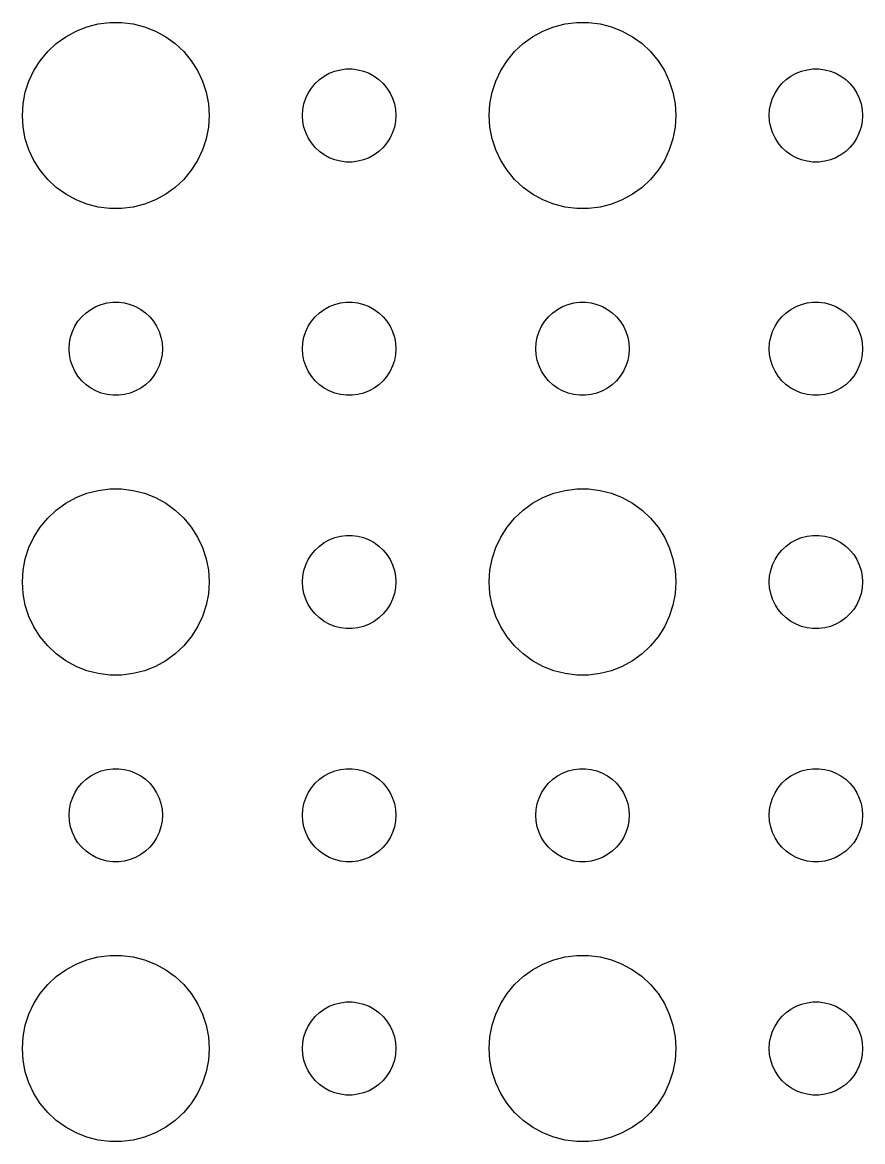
# Model space of a CAD drawing. Header units: metres. Extents: x -142 to 142, y -142 to 142.
# Drawn here: x -63 to -36, y 72.01 to 107.99 of the extents above; entities that cross this region are included whole.
import ezdxf

# ---------------------------------------------------------------- set-up
doc = ezdxf.new("R2010")
doc.units = ezdxf.units.M

msp = doc.modelspace()

# ---------------------------------------------------------------- linework, layer by layer
for p, q in [((-60.5621, 107.947), (-60.1884, 107.994)), ((-60.1884, 107.994), (-59.8116, 107.994)), ((-59.8116, 107.994), (-59.4379, 107.947)), ((-45.5621, 107.947), (-45.1884, 107.994)), ((-45.1884, 107.994), (-44.8116, 107.994)), ((-44.8116, 107.994), (-44.4379, 107.947)), ((-61.6075, 107.533), (-61.2773, 107.714)), ((-61.2773, 107.714), (-60.927, 107.853)), ((-60.927, 107.853), (-60.5621, 107.947)), ((-59.4379, 107.947), (-59.0729, 107.853)), ((-59.0729, 107.853), (-58.7227, 107.714)), ((-58.7227, 107.714), (-58.3925, 107.533)), ((-46.6075, 107.533), (-46.2773, 107.714)), ((-46.2773, 107.714), (-45.927, 107.853)), ((-45.927, 107.853), (-45.5621, 107.947)), ((-44.4379, 107.947), (-44.0729, 107.853)), ((-44.0729, 107.853), (-43.7227, 107.714)), ((-43.7227, 107.714), (-43.3925, 107.533)), ((-62.1869, 107.054), (-61.9123, 107.312)), ((-61.9123, 107.312), (-61.6075, 107.533)), ((-58.3925, 107.533), (-58.0877, 107.312)), ((-58.0877, 107.312), (-57.8131, 107.054)), ((-47.1869, 107.054), (-46.9123, 107.312)), ((-46.9123, 107.312), (-46.6075, 107.533)), ((-43.3925, 107.533), (-43.0877, 107.312)), ((-43.0877, 107.312), (-42.8131, 107.054)), ((-62.427, 106.763), (-62.1869, 107.054)), ((-57.8131, 107.054), (-57.5729, 106.763)), ((-47.427, 106.763), (-47.1869, 107.054)), ((-42.8131, 107.054), (-42.5729, 106.763)), ((-62.6289, 106.445), (-62.427, 106.763)), ((-57.5729, 106.763), (-57.3711, 106.445)), ((-47.6289, 106.445), (-47.427, 106.763)), ((-42.5729, 106.763), (-42.3711, 106.445)), ((-62.7893, 106.104), (-62.6289, 106.445)), ((-57.3711, 106.445), (-57.2107, 106.104)), ((-53.4561, 106.156), (-53.3037, 106.266)), ((-53.3037, 106.266), (-53.1387, 106.357)), ((-53.1387, 106.357), (-52.9635, 106.427)), ((-52.9635, 106.427), (-52.7811, 106.473)), ((-52.7811, 106.473), (-52.5942, 106.497)), ((-52.5942, 106.497), (-52.4058, 106.497)), ((-52.4058, 106.497), (-52.2189, 106.473)), ((-52.2189, 106.473), (-52.0365, 106.427)), ((-52.0365, 106.427), (-51.8613, 106.357)), ((-51.8613, 106.357), (-51.6963, 106.266)), ((-51.6963, 106.266), (-51.5439, 106.156)), ((-47.7893, 106.104), (-47.6289, 106.445)), ((-42.3711, 106.445), (-42.2107, 106.104)), ((-38.4561, 106.156), (-38.3037, 106.266)), ((-38.3037, 106.266), (-38.1387, 106.357)), ((-38.1387, 106.357), (-37.9635, 106.427)), ((-37.9635, 106.427), (-37.7811, 106.473)), ((-37.7811, 106.473), (-37.5942, 106.497)), ((-37.5942, 106.497), (-37.4058, 106.497)), ((-37.4058, 106.497), (-37.2189, 106.473)), ((-37.2189, 106.473), (-37.0365, 106.427)), ((-37.0365, 106.427), (-36.8613, 106.357)), ((-36.8613, 106.357), (-36.6963, 106.266)), ((-36.6963, 106.266), (-36.5439, 106.156)), ((-62.9057, 105.746), (-62.7893, 106.104)), ((-57.2107, 106.104), (-57.0942, 105.746)), ((-53.8145, 105.723), (-53.7135, 105.882)), ((-53.7135, 105.882), (-53.5934, 106.027)), ((-53.5934, 106.027), (-53.4561, 106.156)), ((-51.5439, 106.156), (-51.4065, 106.027)), ((-51.4065, 106.027), (-51.2865, 105.882)), ((-51.2865, 105.882), (-51.1855, 105.723)), ((-47.9057, 105.746), (-47.7893, 106.104)), ((-42.2107, 106.104), (-42.0942, 105.746)), ((-38.8145, 105.723), (-38.7135, 105.882)), ((-38.7135, 105.882), (-38.5934, 106.027)), ((-38.5934, 106.027), (-38.4561, 106.156)), ((-36.5439, 106.156), (-36.4065, 106.027)), ((-36.4065, 106.027), (-36.2865, 105.882)), ((-36.2865, 105.882), (-36.1855, 105.723)), ((-62.9763, 105.376), (-62.9057, 105.746)), ((-57.0942, 105.746), (-57.0237, 105.376)), ((-53.9529, 105.373), (-53.8947, 105.552)), ((-53.8947, 105.552), (-53.8145, 105.723)), ((-51.1855, 105.723), (-51.1053, 105.552)), ((-51.1053, 105.552), (-51.0471, 105.373)), ((-47.9763, 105.376), (-47.9057, 105.746)), ((-42.0942, 105.746), (-42.0237, 105.376)), ((-38.9529, 105.373), (-38.8947, 105.552)), ((-38.8947, 105.552), (-38.8145, 105.723)), ((-36.1855, 105.723), (-36.1053, 105.552)), ((-36.1053, 105.552), (-36.0471, 105.373)), ((-63, 105), (-62.9763, 105.376)), ((-57.0237, 105.376), (-57, 105)), ((-54, 105), (-53.9882, 105.188)), ((-53.9882, 105.188), (-53.9529, 105.373)), ((-51.0471, 105.373), (-51.0118, 105.188)), ((-51.0118, 105.188), (-51, 105)), ((-48, 105), (-47.9763, 105.376)), ((-42.0237, 105.376), (-42, 105)), ((-39, 105), (-38.9882, 105.188)), ((-38.9882, 105.188), (-38.9529, 105.373)), ((-36.0471, 105.373), (-36.0118, 105.188)), ((-36.0118, 105.188), (-36, 105)), ((-62.9763, 104.624), (-63, 105)), ((-57, 105), (-57.0237, 104.624)), ((-53.9882, 104.812), (-54, 105)), ((-53.9529, 104.627), (-53.9882, 104.812)), ((-51.0118, 104.812), (-51.0471, 104.627)), ((-51, 105), (-51.0118, 104.812)), ((-47.9763, 104.624), (-48, 105)), ((-42, 105), (-42.0237, 104.624)), ((-38.9882, 104.812), (-39, 105)), ((-38.9529, 104.627), (-38.9882, 104.812)), ((-36.0118, 104.812), (-36.0471, 104.627)), ((-36, 105), (-36.0118, 104.812)), ((-62.9057, 104.254), (-62.9763, 104.624)), ((-57.0237, 104.624), (-57.0942, 104.254)), ((-53.8947, 104.448), (-53.9529, 104.627)), ((-53.8145, 104.277), (-53.8947, 104.448)), ((-51.1053, 104.448), (-51.1855, 104.277)), ((-51.0471, 104.627), (-51.1053, 104.448)), ((-47.9057, 104.254), (-47.9763, 104.624)), ((-42.0237, 104.624), (-42.0942, 104.254)), ((-38.8947, 104.448), (-38.9529, 104.627)), ((-38.8145, 104.277), (-38.8947, 104.448)), ((-36.1053, 104.448), (-36.1855, 104.277)), ((-36.0471, 104.627), (-36.1053, 104.448)), ((-62.7893, 103.896), (-62.9057, 104.254)), ((-57.0942, 104.254), (-57.2107, 103.896)), ((-53.7135, 104.118), (-53.8145, 104.277)), ((-53.5934, 103.973), (-53.7135, 104.118)), ((-51.2865, 104.118), (-51.4065, 103.973)), ((-51.1855, 104.277), (-51.2865, 104.118)), ((-47.7893, 103.896), (-47.9057, 104.254)), ((-42.0942, 104.254), (-42.2107, 103.896)), ((-38.7135, 104.118), (-38.8145, 104.277)), ((-38.5934, 103.973), (-38.7135, 104.118)), ((-36.2865, 104.118), (-36.4065, 103.973)), ((-36.1855, 104.277), (-36.2865, 104.118)), ((-62.6289, 103.555), (-62.7893, 103.896)), ((-57.2107, 103.896), (-57.3711, 103.555)), ((-53.4561, 103.844), (-53.5934, 103.973)), ((-53.3037, 103.734), (-53.4561, 103.844)), ((-53.1387, 103.643), (-53.3037, 103.734)), ((-51.6963, 103.734), (-51.8613, 103.643)), ((-51.5439, 103.844), (-51.6963, 103.734)), ((-51.4065, 103.973), (-51.5439, 103.844)), ((-47.6289, 103.555), (-47.7893, 103.896)), ((-42.2107, 103.896), (-42.3711, 103.555)), ((-38.4561, 103.844), (-38.5934, 103.973)), ((-38.3037, 103.734), (-38.4561, 103.844)), ((-38.1387, 103.643), (-38.3037, 103.734)), ((-36.6963, 103.734), (-36.8613, 103.643)), ((-36.5439, 103.844), (-36.6963, 103.734)), ((-36.4065, 103.973), (-36.5439, 103.844)), ((-62.427, 103.237), (-62.6289, 103.555)), ((-57.3711, 103.555), (-57.5729, 103.237)), ((-52.9635, 103.573), (-53.1387, 103.643)), ((-52.7811, 103.527), (-52.9635, 103.573)), ((-52.5942, 103.503), (-52.7811, 103.527)), ((-52.4058, 103.503), (-52.5942, 103.503)), ((-52.2189, 103.527), (-52.4058, 103.503)), ((-52.0365, 103.573), (-52.2189, 103.527)), ((-51.8613, 103.643), (-52.0365, 103.573)), ((-47.427, 103.237), (-47.6289, 103.555)), ((-42.3711, 103.555), (-42.5729, 103.237)), ((-37.9635, 103.573), (-38.1387, 103.643)), ((-37.7811, 103.527), (-37.9635, 103.573)), ((-37.5942, 103.503), (-37.7811, 103.527)), ((-37.4058, 103.503), (-37.5942, 103.503)), ((-37.2189, 103.527), (-37.4058, 103.503)), ((-37.0365, 103.573), (-37.2189, 103.527)), ((-36.8613, 103.643), (-37.0365, 103.573)), ((-62.1869, 102.946), (-62.427, 103.237)), ((-61.9123, 102.688), (-62.1869, 102.946)), ((-57.8131, 102.946), (-58.0877, 102.688)), ((-57.5729, 103.237), (-57.8131, 102.946)), ((-47.1869, 102.946), (-47.427, 103.237)), ((-46.9123, 102.688), (-47.1869, 102.946)), ((-42.8131, 102.946), (-43.0877, 102.688)), ((-42.5729, 103.237), (-42.8131, 102.946)), ((-61.6075, 102.467), (-61.9123, 102.688)), ((-58.0877, 102.688), (-58.3925, 102.467)), ((-46.6075, 102.467), (-46.9123, 102.688)), ((-43.0877, 102.688), (-43.3925, 102.467)), ((-61.2773, 102.286), (-61.6075, 102.467)), ((-60.927, 102.147), (-61.2773, 102.286)), ((-58.7227, 102.286), (-59.0729, 102.147)), ((-58.3925, 102.467), (-58.7227, 102.286)), ((-46.2773, 102.286), (-46.6075, 102.467)), ((-45.927, 102.147), (-46.2773, 102.286)), ((-43.7227, 102.286), (-44.0729, 102.147)), ((-43.3925, 102.467), (-43.7227, 102.286)), ((-60.5621, 102.053), (-60.927, 102.147)), ((-60.1884, 102.006), (-60.5621, 102.053)), ((-59.8116, 102.006), (-60.1884, 102.006)), ((-59.4379, 102.053), (-59.8116, 102.006)), ((-59.0729, 102.147), (-59.4379, 102.053)), ((-45.5621, 102.053), (-45.927, 102.147)), ((-45.1884, 102.006), (-45.5621, 102.053)), ((-44.8116, 102.006), (-45.1884, 102.006)), ((-44.4379, 102.053), (-44.8116, 102.006)), ((-44.0729, 102.147), (-44.4379, 102.053)), ((-60.4635, 98.9266), (-60.2811, 98.9734)), ((-60.2811, 98.9734), (-60.0942, 98.997)), ((-60.0942, 98.997), (-59.9058, 98.997)), ((-59.9058, 98.997), (-59.7189, 98.9734)), ((-59.7189, 98.9734), (-59.5365, 98.9266)), ((-52.9635, 98.9266), (-52.7811, 98.9734)), ((-52.7811, 98.9734), (-52.5942, 98.997)), ((-52.5942, 98.997), (-52.4058, 98.997)), ((-52.4058, 98.997), (-52.2189, 98.9734)), ((-52.2189, 98.9734), (-52.0365, 98.9266)), ((-45.4635, 98.9266), (-45.2811, 98.9734)), ((-45.2811, 98.9734), (-45.0942, 98.997)), ((-45.0942, 98.997), (-44.9058, 98.997)), ((-44.9058, 98.997), (-44.7189, 98.9734)), ((-44.7189, 98.9734), (-44.5365, 98.9266)), ((-37.9635, 98.9266), (-37.7811, 98.9734)), ((-37.7811, 98.9734), (-37.5942, 98.997)), ((-37.5942, 98.997), (-37.4058, 98.997)), ((-37.4058, 98.997), (-37.2189, 98.9734)), ((-37.2189, 98.9734), (-37.0365, 98.9266)), ((-61.0934, 98.5268), (-60.9561, 98.6558)), ((-60.9561, 98.6558), (-60.8037, 98.7665)), ((-60.8037, 98.7665), (-60.6387, 98.8572)), ((-60.6387, 98.8572), (-60.4635, 98.9266)), ((-59.5365, 98.9266), (-59.3613, 98.8572)), ((-59.3613, 98.8572), (-59.1963, 98.7665)), ((-59.1963, 98.7665), (-59.0439, 98.6558)), ((-59.0439, 98.6558), (-58.9065, 98.5268)), ((-53.5934, 98.5268), (-53.4561, 98.6558)), ((-53.4561, 98.6558), (-53.3037, 98.7665)), ((-53.3037, 98.7665), (-53.1387, 98.8572)), ((-53.1387, 98.8572), (-52.9635, 98.9266)), ((-52.0365, 98.9266), (-51.8613, 98.8572)), ((-51.8613, 98.8572), (-51.6963, 98.7665)), ((-51.6963, 98.7665), (-51.5439, 98.6558)), ((-51.5439, 98.6558), (-51.4065, 98.5268)), ((-46.0934, 98.5268), (-45.9561, 98.6558)), ((-45.9561, 98.6558), (-45.8037, 98.7665)), ((-45.8037, 98.7665), (-45.6387, 98.8572)), ((-45.6387, 98.8572), (-45.4635, 98.9266)), ((-44.5365, 98.9266), (-44.3613, 98.8572)), ((-44.3613, 98.8572), (-44.1963, 98.7665)), ((-44.1963, 98.7665), (-44.0439, 98.6558)), ((-44.0439, 98.6558), (-43.9065, 98.5268)), ((-38.5934, 98.5268), (-38.4561, 98.6558)), ((-38.4561, 98.6558), (-38.3037, 98.7665)), ((-38.3037, 98.7665), (-38.1387, 98.8572)), ((-38.1387, 98.8572), (-37.9635, 98.9266)), ((-37.0365, 98.9266), (-36.8613, 98.8572)), ((-36.8613, 98.8572), (-36.6963, 98.7665)), ((-36.6963, 98.7665), (-36.5439, 98.6558)), ((-36.5439, 98.6558), (-36.4065, 98.5268)), ((-61.3145, 98.2226), (-61.2135, 98.3817)), ((-61.2135, 98.3817), (-61.0934, 98.5268)), ((-58.9065, 98.5268), (-58.7865, 98.3817)), ((-58.7865, 98.3817), (-58.6855, 98.2226)), ((-53.8145, 98.2226), (-53.7135, 98.3817)), ((-53.7135, 98.3817), (-53.5934, 98.5268)), ((-51.4065, 98.5268), (-51.2865, 98.3817)), ((-51.2865, 98.3817), (-51.1855, 98.2226)), ((-46.3145, 98.2226), (-46.2135, 98.3817)), ((-46.2135, 98.3817), (-46.0934, 98.5268)), ((-43.9065, 98.5268), (-43.7865, 98.3817)), ((-43.7865, 98.3817), (-43.6855, 98.2226)), ((-38.8145, 98.2226), (-38.7135, 98.3817)), ((-38.7135, 98.3817), (-38.5934, 98.5268)), ((-36.4065, 98.5268), (-36.2865, 98.3817)), ((-36.2865, 98.3817), (-36.1855, 98.2226)), ((-61.4529, 97.873), (-61.3947, 98.0522)), ((-61.3947, 98.0522), (-61.3145, 98.2226)), ((-58.6855, 98.2226), (-58.6053, 98.0522)), ((-58.6053, 98.0522), (-58.5471, 97.873)), ((-53.9529, 97.873), (-53.8947, 98.0522)), ((-53.8947, 98.0522), (-53.8145, 98.2226)), ((-51.1855, 98.2226), (-51.1053, 98.0522)), ((-51.1053, 98.0522), (-51.0471, 97.873)), ((-46.4529, 97.873), (-46.3947, 98.0522)), ((-46.3947, 98.0522), (-46.3145, 98.2226)), ((-43.6855, 98.2226), (-43.6053, 98.0522)), ((-43.6053, 98.0522), (-43.5471, 97.873)), ((-38.9529, 97.873), (-38.8947, 98.0522)), ((-38.8947, 98.0522), (-38.8145, 98.2226)), ((-36.1855, 98.2226), (-36.1053, 98.0522)), ((-36.1053, 98.0522), (-36.0471, 97.873)), ((-61.5, 97.5), (-61.4882, 97.688)), ((-61.4882, 97.688), (-61.4529, 97.873)), ((-58.5471, 97.873), (-58.5118, 97.688)), ((-58.5118, 97.688), (-58.5, 97.5)), ((-54, 97.5), (-53.9882, 97.688)), ((-53.9882, 97.688), (-53.9529, 97.873)), ((-51.0471, 97.873), (-51.0118, 97.688)), ((-51.0118, 97.688), (-51, 97.5)), ((-46.5, 97.5), (-46.4882, 97.688)), ((-46.4882, 97.688), (-46.4529, 97.873)), ((-43.5471, 97.873), (-43.5118, 97.688)), ((-43.5118, 97.688), (-43.5, 97.5)), ((-39, 97.5), (-38.9882, 97.688)), ((-38.9882, 97.688), (-38.9529, 97.873)), ((-36.0471, 97.873), (-36.0118, 97.688)), ((-36.0118, 97.688), (-36, 97.5)), ((-61.4882, 97.312), (-61.5, 97.5)), ((-61.4529, 97.127), (-61.4882, 97.312)), ((-58.5118, 97.312), (-58.5471, 97.127)), ((-58.5, 97.5), (-58.5118, 97.312)), ((-53.9882, 97.312), (-54, 97.5)), ((-53.9529, 97.127), (-53.9882, 97.312)), ((-51.0118, 97.312), (-51.0471, 97.127)), ((-51, 97.5), (-51.0118, 97.312)), ((-46.4882, 97.312), (-46.5, 97.5)), ((-46.4529, 97.127), (-46.4882, 97.312)), ((-43.5118, 97.312), (-43.5471, 97.127)), ((-43.5, 97.5), (-43.5118, 97.312)), ((-38.9882, 97.312), (-39, 97.5)), ((-38.9529, 97.127), (-38.9882, 97.312)), ((-36.0118, 97.312), (-36.0471, 97.127)), ((-36, 97.5), (-36.0118, 97.312)), ((-61.3947, 96.9478), (-61.4529, 97.127)), ((-61.3145, 96.7774), (-61.3947, 96.9478)), ((-58.6053, 96.9478), (-58.6855, 96.7774)), ((-58.5471, 97.127), (-58.6053, 96.9478)), ((-53.8947, 96.9478), (-53.9529, 97.127)), ((-53.8145, 96.7774), (-53.8947, 96.9478)), ((-51.1053, 96.9478), (-51.1855, 96.7774)), ((-51.0471, 97.127), (-51.1053, 96.9478)), ((-46.3947, 96.9478), (-46.4529, 97.127)), ((-46.3145, 96.7774), (-46.3947, 96.9478)), ((-43.6053, 96.9478), (-43.6855, 96.7774)), ((-43.5471, 97.127), (-43.6053, 96.9478)), ((-38.8947, 96.9478), (-38.9529, 97.127)), ((-38.8145, 96.7774), (-38.8947, 96.9478)), ((-36.1053, 96.9478), (-36.1855, 96.7774)), ((-36.0471, 97.127), (-36.1053, 96.9478)), ((-61.2135, 96.6183), (-61.3145, 96.7774)), ((-61.0934, 96.4732), (-61.2135, 96.6183)), ((-60.9561, 96.3442), (-61.0934, 96.4732)), ((-58.9065, 96.4732), (-59.0439, 96.3442)), ((-58.7865, 96.6183), (-58.9065, 96.4732)), ((-58.6855, 96.7774), (-58.7865, 96.6183)), ((-53.7135, 96.6183), (-53.8145, 96.7774)), ((-53.5934, 96.4732), (-53.7135, 96.6183)), ((-53.4561, 96.3442), (-53.5934, 96.4732)), ((-51.4065, 96.4732), (-51.5439, 96.3442)), ((-51.2865, 96.6183), (-51.4065, 96.4732)), ((-51.1855, 96.7774), (-51.2865, 96.6183)), ((-46.2135, 96.6183), (-46.3145, 96.7774)), ((-46.0934, 96.4732), (-46.2135, 96.6183)), ((-45.9561, 96.3442), (-46.0934, 96.4732)), ((-43.9065, 96.4732), (-44.0439, 96.3442)), ((-43.7865, 96.6183), (-43.9065, 96.4732)), ((-43.6855, 96.7774), (-43.7865, 96.6183)), ((-38.7135, 96.6183), (-38.8145, 96.7774)), ((-38.5934, 96.4732), (-38.7135, 96.6183)), ((-38.4561, 96.3442), (-38.5934, 96.4732)), ((-36.4065, 96.4732), (-36.5439, 96.3442)), ((-36.2865, 96.6183), (-36.4065, 96.4732)), ((-36.1855, 96.7774), (-36.2865, 96.6183)), ((-60.8037, 96.2335), (-60.9561, 96.3442)), ((-60.6387, 96.1428), (-60.8037, 96.2335)), ((-60.4635, 96.0734), (-60.6387, 96.1428)), ((-59.3613, 96.1428), (-59.5365, 96.0734)), ((-59.1963, 96.2335), (-59.3613, 96.1428)), ((-59.0439, 96.3442), (-59.1963, 96.2335)), ((-53.3037, 96.2335), (-53.4561, 96.3442)), ((-53.1387, 96.1428), (-53.3037, 96.2335)), ((-52.9635, 96.0734), (-53.1387, 96.1428)), ((-51.8613, 96.1428), (-52.0365, 96.0734)), ((-51.6963, 96.2335), (-51.8613, 96.1428)), ((-51.5439, 96.3442), (-51.6963, 96.2335)), ((-45.8037, 96.2335), (-45.9561, 96.3442)), ((-45.6387, 96.1428), (-45.8037, 96.2335)), ((-45.4635, 96.0734), (-45.6387, 96.1428)), ((-44.3613, 96.1428), (-44.5365, 96.0734)), ((-44.1963, 96.2335), (-44.3613, 96.1428)), ((-44.0439, 96.3442), (-44.1963, 96.2335)), ((-38.3037, 96.2335), (-38.4561, 96.3442)), ((-38.1387, 96.1428), (-38.3037, 96.2335)), ((-37.9635, 96.0734), (-38.1387, 96.1428)), ((-36.8613, 96.1428), (-37.0365, 96.0734)), ((-36.6963, 96.2335), (-36.8613, 96.1428)), ((-36.5439, 96.3442), (-36.6963, 96.2335)), ((-60.2811, 96.0266), (-60.4635, 96.0734)), ((-60.0942, 96.003), (-60.2811, 96.0266)), ((-59.9058, 96.003), (-60.0942, 96.003)), ((-59.7189, 96.0266), (-59.9058, 96.003)), ((-59.5365, 96.0734), (-59.7189, 96.0266)), ((-52.7811, 96.0266), (-52.9635, 96.0734)), ((-52.5942, 96.003), (-52.7811, 96.0266)), ((-52.4058, 96.003), (-52.5942, 96.003)), ((-52.2189, 96.0266), (-52.4058, 96.003)), ((-52.0365, 96.0734), (-52.2189, 96.0266)), ((-45.2811, 96.0266), (-45.4635, 96.0734)), ((-45.0942, 96.003), (-45.2811, 96.0266)), ((-44.9058, 96.003), (-45.0942, 96.003)), ((-44.7189, 96.0266), (-44.9058, 96.003)), ((-44.5365, 96.0734), (-44.7189, 96.0266)), ((-37.7811, 96.0266), (-37.9635, 96.0734)), ((-37.5942, 96.003), (-37.7811, 96.0266)), ((-37.4058, 96.003), (-37.5942, 96.003)), ((-37.2189, 96.0266), (-37.4058, 96.003)), ((-37.0365, 96.0734), (-37.2189, 96.0266)), ((-61.2773, 92.7145), (-60.927, 92.8532)), ((-60.927, 92.8532), (-60.5621, 92.9469)), ((-60.5621, 92.9469), (-60.1884, 92.9941)), ((-60.1884, 92.9941), (-59.8116, 92.9941)), ((-59.8116, 92.9941), (-59.4379, 92.9469)), ((-59.4379, 92.9469), (-59.0729, 92.8532)), ((-59.0729, 92.8532), (-58.7227, 92.7145)), ((-46.2773, 92.7145), (-45.927, 92.8532)), ((-45.927, 92.8532), (-45.5621, 92.9469)), ((-45.5621, 92.9469), (-45.1884, 92.9941)), ((-45.1884, 92.9941), (-44.8116, 92.9941)), ((-44.8116, 92.9941), (-44.4379, 92.9469)), ((-44.4379, 92.9469), (-44.0729, 92.8532)), ((-44.0729, 92.8532), (-43.7227, 92.7145)), ((-61.9123, 92.3115), (-61.6075, 92.533)), ((-61.6075, 92.533), (-61.2773, 92.7145)), ((-58.7227, 92.7145), (-58.3925, 92.533)), ((-58.3925, 92.533), (-58.0877, 92.3115)), ((-46.9123, 92.3115), (-46.6075, 92.533)), ((-46.6075, 92.533), (-46.2773, 92.7145)), ((-43.7227, 92.7145), (-43.3925, 92.533)), ((-43.3925, 92.533), (-43.0877, 92.3115)), ((-62.1869, 92.0536), (-61.9123, 92.3115)), ((-58.0877, 92.3115), (-57.8131, 92.0536)), ((-47.1869, 92.0536), (-46.9123, 92.3115)), ((-43.0877, 92.3115), (-42.8131, 92.0536)), ((-62.427, 91.7634), (-62.1869, 92.0536)), ((-57.8131, 92.0536), (-57.5729, 91.7634)), ((-47.427, 91.7634), (-47.1869, 92.0536)), ((-42.8131, 92.0536), (-42.5729, 91.7634)), ((-62.7893, 91.1044), (-62.6289, 91.4453)), ((-62.6289, 91.4453), (-62.427, 91.7634)), ((-57.5729, 91.7634), (-57.3711, 91.4453)), ((-57.3711, 91.4453), (-57.2107, 91.1044)), ((-53.1387, 91.3572), (-52.9635, 91.4266)), ((-52.9635, 91.4266), (-52.7811, 91.4734)), ((-52.7811, 91.4734), (-52.5942, 91.497)), ((-52.5942, 91.497), (-52.4058, 91.497)), ((-52.4058, 91.497), (-52.2189, 91.4734)), ((-52.2189, 91.4734), (-52.0365, 91.4266)), ((-52.0365, 91.4266), (-51.8613, 91.3572)), ((-47.7893, 91.1044), (-47.6289, 91.4453)), ((-47.6289, 91.4453), (-47.427, 91.7634)), ((-42.5729, 91.7634), (-42.3711, 91.4453)), ((-42.3711, 91.4453), (-42.2107, 91.1044)), ((-38.1387, 91.3572), (-37.9635, 91.4266)), ((-37.9635, 91.4266), (-37.7811, 91.4734)), ((-37.7811, 91.4734), (-37.5942, 91.497)), ((-37.5942, 91.497), (-37.4058, 91.497)), ((-37.4058, 91.497), (-37.2189, 91.4734)), ((-37.2189, 91.4734), (-37.0365, 91.4266)), ((-37.0365, 91.4266), (-36.8613, 91.3572)), ((-62.9057, 90.7461), (-62.7893, 91.1044)), ((-57.2107, 91.1044), (-57.0942, 90.7461)), ((-53.5934, 91.0268), (-53.4561, 91.1558)), ((-53.4561, 91.1558), (-53.3037, 91.2665)), ((-53.3037, 91.2665), (-53.1387, 91.3572)), ((-51.8613, 91.3572), (-51.6963, 91.2665)), ((-51.6963, 91.2665), (-51.5439, 91.1558)), ((-51.5439, 91.1558), (-51.4065, 91.0268)), ((-47.9057, 90.7461), (-47.7893, 91.1044)), ((-42.2107, 91.1044), (-42.0942, 90.7461)), ((-38.5934, 91.0268), (-38.4561, 91.1558)), ((-38.4561, 91.1558), (-38.3037, 91.2665)), ((-38.3037, 91.2665), (-38.1387, 91.3572)), ((-36.8613, 91.3572), (-36.6963, 91.2665)), ((-36.6963, 91.2665), (-36.5439, 91.1558)), ((-36.5439, 91.1558), (-36.4065, 91.0268)), ((-62.9763, 90.376), (-62.9057, 90.7461)), ((-57.0942, 90.7461), (-57.0237, 90.376)), ((-53.8947, 90.5522), (-53.8145, 90.7226)), ((-53.8145, 90.7226), (-53.7135, 90.8817)), ((-53.7135, 90.8817), (-53.5934, 91.0268)), ((-51.4065, 91.0268), (-51.2865, 90.8817)), ((-51.2865, 90.8817), (-51.1855, 90.7226)), ((-51.1855, 90.7226), (-51.1053, 90.5522)), ((-47.9763, 90.376), (-47.9057, 90.7461)), ((-42.0942, 90.7461), (-42.0237, 90.376)), ((-38.8947, 90.5522), (-38.8145, 90.7226)), ((-38.8145, 90.7226), (-38.7135, 90.8817)), ((-38.7135, 90.8817), (-38.5934, 91.0268)), ((-36.4065, 91.0268), (-36.2865, 90.8817)), ((-36.2865, 90.8817), (-36.1855, 90.7226)), ((-36.1855, 90.7226), (-36.1053, 90.5522)), ((-63, 90), (-62.9763, 90.376)), ((-57.0237, 90.376), (-57, 90)), ((-53.9882, 90.188), (-53.9529, 90.373)), ((-53.9529, 90.373), (-53.8947, 90.5522)), ((-51.1053, 90.5522), (-51.0471, 90.373)), ((-51.0471, 90.373), (-51.0118, 90.188)), ((-48, 90), (-47.9763, 90.376)), ((-42.0237, 90.376), (-42, 90)), ((-38.9882, 90.188), (-38.9529, 90.373)), ((-38.9529, 90.373), (-38.8947, 90.5522)), ((-36.1053, 90.5522), (-36.0471, 90.373)), ((-36.0471, 90.373), (-36.0118, 90.188)), ((-62.9763, 89.624), (-63, 90)), ((-57, 90), (-57.0237, 89.624)), ((-54, 90), (-53.9882, 90.188)), ((-53.9882, 89.812), (-54, 90)), ((-51.0118, 90.188), (-51, 90)), ((-51, 90), (-51.0118, 89.812)), ((-47.9763, 89.624), (-48, 90)), ((-42, 90), (-42.0237, 89.624)), ((-39, 90), (-38.9882, 90.188)), ((-38.9882, 89.812), (-39, 90)), ((-36.0118, 90.188), (-36, 90)), ((-36, 90), (-36.0118, 89.812)), ((-62.9057, 89.2539), (-62.9763, 89.624)), ((-57.0237, 89.624), (-57.0942, 89.2539)), ((-53.9529, 89.627), (-53.9882, 89.812)), ((-53.8947, 89.4478), (-53.9529, 89.627)), ((-51.0471, 89.627), (-51.1053, 89.4478)), ((-51.0118, 89.812), (-51.0471, 89.627)), ((-47.9057, 89.2539), (-47.9763, 89.624)), ((-42.0237, 89.624), (-42.0942, 89.2539)), ((-38.9529, 89.627), (-38.9882, 89.812)), ((-38.8947, 89.4478), (-38.9529, 89.627)), ((-36.0471, 89.627), (-36.1053, 89.4478)), ((-36.0118, 89.812), (-36.0471, 89.627)), ((-62.7893, 88.8956), (-62.9057, 89.2539)), ((-57.0942, 89.2539), (-57.2107, 88.8956)), ((-53.8145, 89.2774), (-53.8947, 89.4478)), ((-53.7135, 89.1183), (-53.8145, 89.2774)), ((-51.1855, 89.2774), (-51.2865, 89.1183)), ((-51.1053, 89.4478), (-51.1855, 89.2774)), ((-47.7893, 88.8956), (-47.9057, 89.2539)), ((-42.0942, 89.2539), (-42.2107, 88.8956)), ((-38.8145, 89.2774), (-38.8947, 89.4478)), ((-38.7135, 89.1183), (-38.8145, 89.2774)), ((-36.1855, 89.2774), (-36.2865, 89.1183)), ((-36.1053, 89.4478), (-36.1855, 89.2774)), ((-62.6289, 88.5547), (-62.7893, 88.8956)), ((-57.2107, 88.8956), (-57.3711, 88.5547)), ((-53.5934, 88.9732), (-53.7135, 89.1183)), ((-53.4561, 88.8442), (-53.5934, 88.9732)), ((-51.4065, 88.9732), (-51.5439, 88.8442)), ((-51.2865, 89.1183), (-51.4065, 88.9732)), ((-47.6289, 88.5547), (-47.7893, 88.8956)), ((-42.2107, 88.8956), (-42.3711, 88.5547)), ((-38.5934, 88.9732), (-38.7135, 89.1183)), ((-38.4561, 88.8442), (-38.5934, 88.9732)), ((-36.4065, 88.9732), (-36.5439, 88.8442)), ((-36.2865, 89.1183), (-36.4065, 88.9732)), ((-62.427, 88.2366), (-62.6289, 88.5547)), ((-57.3711, 88.5547), (-57.5729, 88.2366)), ((-53.3037, 88.7335), (-53.4561, 88.8442)), ((-53.1387, 88.6428), (-53.3037, 88.7335)), ((-52.9635, 88.5734), (-53.1387, 88.6428)), ((-52.7811, 88.5266), (-52.9635, 88.5734)), ((-52.0365, 88.5734), (-52.2189, 88.5266)), ((-51.8613, 88.6428), (-52.0365, 88.5734)), ((-51.6963, 88.7335), (-51.8613, 88.6428)), ((-51.5439, 88.8442), (-51.6963, 88.7335)), ((-47.427, 88.2366), (-47.6289, 88.5547)), ((-42.3711, 88.5547), (-42.5729, 88.2366)), ((-38.3037, 88.7335), (-38.4561, 88.8442)), ((-38.1387, 88.6428), (-38.3037, 88.7335)), ((-37.9635, 88.5734), (-38.1387, 88.6428)), ((-37.7811, 88.5266), (-37.9635, 88.5734)), ((-37.0365, 88.5734), (-37.2189, 88.5266)), ((-36.8613, 88.6428), (-37.0365, 88.5734)), ((-36.6963, 88.7335), (-36.8613, 88.6428)), ((-36.5439, 88.8442), (-36.6963, 88.7335)), ((-62.1869, 87.9464), (-62.427, 88.2366)), ((-57.5729, 88.2366), (-57.8131, 87.9464)), ((-52.5942, 88.503), (-52.7811, 88.5266)), ((-52.4058, 88.503), (-52.5942, 88.503)), ((-52.2189, 88.5266), (-52.4058, 88.503)), ((-47.1869, 87.9464), (-47.427, 88.2366)), ((-42.5729, 88.2366), (-42.8131, 87.9464)), ((-37.5942, 88.503), (-37.7811, 88.5266)), ((-37.4058, 88.503), (-37.5942, 88.503)), ((-37.2189, 88.5266), (-37.4058, 88.503)), ((-61.9123, 87.6885), (-62.1869, 87.9464)), ((-57.8131, 87.9464), (-58.0877, 87.6885)), ((-46.9123, 87.6885), (-47.1869, 87.9464)), ((-42.8131, 87.9464), (-43.0877, 87.6885)), ((-61.6075, 87.467), (-61.9123, 87.6885)), ((-61.2773, 87.2855), (-61.6075, 87.467)), ((-58.3925, 87.467), (-58.7227, 87.2855)), ((-58.0877, 87.6885), (-58.3925, 87.467)), ((-46.6075, 87.467), (-46.9123, 87.6885)), ((-46.2773, 87.2855), (-46.6075, 87.467)), ((-43.3925, 87.467), (-43.7227, 87.2855)), ((-43.0877, 87.6885), (-43.3925, 87.467)), ((-60.927, 87.1468), (-61.2773, 87.2855)), ((-60.5621, 87.0531), (-60.927, 87.1468)), ((-59.0729, 87.1468), (-59.4379, 87.0531)), ((-58.7227, 87.2855), (-59.0729, 87.1468)), ((-45.927, 87.1468), (-46.2773, 87.2855)), ((-45.5621, 87.0531), (-45.927, 87.1468)), ((-44.0729, 87.1468), (-44.4379, 87.0531)), ((-43.7227, 87.2855), (-44.0729, 87.1468)), ((-60.1884, 87.0059), (-60.5621, 87.0531)), ((-59.8116, 87.0059), (-60.1884, 87.0059)), ((-59.4379, 87.0531), (-59.8116, 87.0059)), ((-45.1884, 87.0059), (-45.5621, 87.0531)), ((-44.8116, 87.0059), (-45.1884, 87.0059)), ((-44.4379, 87.0531), (-44.8116, 87.0059)), ((-60.8037, 83.7665), (-60.6387, 83.8572)), ((-60.6387, 83.8572), (-60.4635, 83.9266)), ((-60.4635, 83.9266), (-60.2811, 83.9734)), ((-60.2811, 83.9734), (-60.0942, 83.997)), ((-60.0942, 83.997), (-59.9058, 83.997)), ((-59.9058, 83.997), (-59.7189, 83.9734)), ((-59.7189, 83.9734), (-59.5365, 83.9266)), ((-59.5365, 83.9266), (-59.3613, 83.8572)), ((-59.3613, 83.8572), (-59.1963, 83.7665)), ((-53.3037, 83.7665), (-53.1387, 83.8572)), ((-53.1387, 83.8572), (-52.9635, 83.9266)), ((-52.9635, 83.9266), (-52.7811, 83.9734)), ((-52.7811, 83.9734), (-52.5942, 83.997)), ((-52.5942, 83.997), (-52.4058, 83.997)), ((-52.4058, 83.997), (-52.2189, 83.9734)), ((-52.2189, 83.9734), (-52.0365, 83.9266)), ((-52.0365, 83.9266), (-51.8613, 83.8572)), ((-51.8613, 83.8572), (-51.6963, 83.7665)), ((-45.8037, 83.7665), (-45.6387, 83.8572)), ((-45.6387, 83.8572), (-45.4635, 83.9266)), ((-45.4635, 83.9266), (-45.2811, 83.9734)), ((-45.2811, 83.9734), (-45.0942, 83.997)), ((-45.0942, 83.997), (-44.9058, 83.997)), ((-44.9058, 83.997), (-44.7189, 83.9734)), ((-44.7189, 83.9734), (-44.5365, 83.9266)), ((-44.5365, 83.9266), (-44.3613, 83.8572)), ((-44.3613, 83.8572), (-44.1963, 83.7665)), ((-38.3037, 83.7665), (-38.1387, 83.8572)), ((-38.1387, 83.8572), (-37.9635, 83.9266)), ((-37.9635, 83.9266), (-37.7811, 83.9734)), ((-37.7811, 83.9734), (-37.5942, 83.997)), ((-37.5942, 83.997), (-37.4058, 83.997)), ((-37.4058, 83.997), (-37.2189, 83.9734)), ((-37.2189, 83.9734), (-37.0365, 83.9266)), ((-37.0365, 83.9266), (-36.8613, 83.8572)), ((-36.8613, 83.8572), (-36.6963, 83.7665)), ((-61.2135, 83.3817), (-61.0934, 83.5268)), ((-61.0934, 83.5268), (-60.9561, 83.6558)), ((-60.9561, 83.6558), (-60.8037, 83.7665)), ((-59.1963, 83.7665), (-59.0439, 83.6558)), ((-59.0439, 83.6558), (-58.9065, 83.5268)), ((-58.9065, 83.5268), (-58.7865, 83.3817)), ((-53.7135, 83.3817), (-53.5934, 83.5268)), ((-53.5934, 83.5268), (-53.4561, 83.6558)), ((-53.4561, 83.6558), (-53.3037, 83.7665)), ((-51.6963, 83.7665), (-51.5439, 83.6558)), ((-51.5439, 83.6558), (-51.4065, 83.5268)), ((-51.4065, 83.5268), (-51.2865, 83.3817)), ((-46.2135, 83.3817), (-46.0934, 83.5268)), ((-46.0934, 83.5268), (-45.9561, 83.6558)), ((-45.9561, 83.6558), (-45.8037, 83.7665)), ((-44.1963, 83.7665), (-44.0439, 83.6558)), ((-44.0439, 83.6558), (-43.9065, 83.5268)), ((-43.9065, 83.5268), (-43.7865, 83.3817)), ((-38.7135, 83.3817), (-38.5934, 83.5268)), ((-38.5934, 83.5268), (-38.4561, 83.6558)), ((-38.4561, 83.6558), (-38.3037, 83.7665)), ((-36.6963, 83.7665), (-36.5439, 83.6558)), ((-36.5439, 83.6558), (-36.4065, 83.5268)), ((-36.4065, 83.5268), (-36.2865, 83.3817)), ((-61.3947, 83.0522), (-61.3145, 83.2226)), ((-61.3145, 83.2226), (-61.2135, 83.3817)), ((-58.7865, 83.3817), (-58.6855, 83.2226)), ((-58.6855, 83.2226), (-58.6053, 83.0522)), ((-53.8947, 83.0522), (-53.8145, 83.2226)), ((-53.8145, 83.2226), (-53.7135, 83.3817)), ((-51.2865, 83.3817), (-51.1855, 83.2226)), ((-51.1855, 83.2226), (-51.1053, 83.0522)), ((-46.3947, 83.0522), (-46.3145, 83.2226)), ((-46.3145, 83.2226), (-46.2135, 83.3817)), ((-43.7865, 83.3817), (-43.6855, 83.2226)), ((-43.6855, 83.2226), (-43.6053, 83.0522)), ((-38.8947, 83.0522), (-38.8145, 83.2226)), ((-38.8145, 83.2226), (-38.7135, 83.3817)), ((-36.2865, 83.3817), (-36.1855, 83.2226)), ((-36.1855, 83.2226), (-36.1053, 83.0522)), ((-61.4882, 82.688), (-61.4529, 82.873)), ((-61.4529, 82.873), (-61.3947, 83.0522)), ((-58.6053, 83.0522), (-58.5471, 82.873)), ((-58.5471, 82.873), (-58.5118, 82.688)), ((-53.9882, 82.688), (-53.9529, 82.873)), ((-53.9529, 82.873), (-53.8947, 83.0522)), ((-51.1053, 83.0522), (-51.0471, 82.873)), ((-51.0471, 82.873), (-51.0118, 82.688)), ((-46.4882, 82.688), (-46.4529, 82.873)), ((-46.4529, 82.873), (-46.3947, 83.0522)), ((-43.6053, 83.0522), (-43.5471, 82.873)), ((-43.5471, 82.873), (-43.5118, 82.688)), ((-38.9882, 82.688), (-38.9529, 82.873)), ((-38.9529, 82.873), (-38.8947, 83.0522)), ((-36.1053, 83.0522), (-36.0471, 82.873)), ((-36.0471, 82.873), (-36.0118, 82.688)), ((-61.5, 82.5), (-61.4882, 82.688)), ((-61.4882, 82.312), (-61.5, 82.5)), ((-58.5118, 82.688), (-58.5, 82.5)), ((-58.5, 82.5), (-58.5118, 82.312)), ((-54, 82.5), (-53.9882, 82.688)), ((-53.9882, 82.312), (-54, 82.5)), ((-51.0118, 82.688), (-51, 82.5)), ((-51, 82.5), (-51.0118, 82.312)), ((-46.5, 82.5), (-46.4882, 82.688)), ((-46.4882, 82.312), (-46.5, 82.5)), ((-43.5118, 82.688), (-43.5, 82.5)), ((-43.5, 82.5), (-43.5118, 82.312)), ((-39, 82.5), (-38.9882, 82.688)), ((-38.9882, 82.312), (-39, 82.5)), ((-36.0118, 82.688), (-36, 82.5)), ((-36, 82.5), (-36.0118, 82.312)), ((-61.4529, 82.127), (-61.4882, 82.312)), ((-61.3947, 81.9478), (-61.4529, 82.127)), ((-58.5471, 82.127), (-58.6053, 81.9478)), ((-58.5118, 82.312), (-58.5471, 82.127)), ((-53.9529, 82.127), (-53.9882, 82.312)), ((-53.8947, 81.9478), (-53.9529, 82.127)), ((-51.0471, 82.127), (-51.1053, 81.9478)), ((-51.0118, 82.312), (-51.0471, 82.127)), ((-46.4529, 82.127), (-46.4882, 82.312)), ((-46.3947, 81.9478), (-46.4529, 82.127)), ((-43.5471, 82.127), (-43.6053, 81.9478)), ((-43.5118, 82.312), (-43.5471, 82.127)), ((-38.9529, 82.127), (-38.9882, 82.312)), ((-38.8947, 81.9478), (-38.9529, 82.127)), ((-36.0471, 82.127), (-36.1053, 81.9478)), ((-36.0118, 82.312), (-36.0471, 82.127)), ((-61.3145, 81.7774), (-61.3947, 81.9478)), ((-61.2135, 81.6183), (-61.3145, 81.7774)), ((-58.6855, 81.7774), (-58.7865, 81.6183)), ((-58.6053, 81.9478), (-58.6855, 81.7774)), ((-53.8145, 81.7774), (-53.8947, 81.9478)), ((-53.7135, 81.6183), (-53.8145, 81.7774)), ((-51.1855, 81.7774), (-51.2865, 81.6183)), ((-51.1053, 81.9478), (-51.1855, 81.7774)), ((-46.3145, 81.7774), (-46.3947, 81.9478)), ((-46.2135, 81.6183), (-46.3145, 81.7774)), ((-43.6855, 81.7774), (-43.7865, 81.6183)), ((-43.6053, 81.9478), (-43.6855, 81.7774)), ((-38.8145, 81.7774), (-38.8947, 81.9478)), ((-38.7135, 81.6183), (-38.8145, 81.7774)), ((-36.1855, 81.7774), (-36.2865, 81.6183)), ((-36.1053, 81.9478), (-36.1855, 81.7774)), ((-61.0934, 81.4732), (-61.2135, 81.6183)), ((-60.9561, 81.3442), (-61.0934, 81.4732)), ((-60.8037, 81.2335), (-60.9561, 81.3442)), ((-59.0439, 81.3442), (-59.1963, 81.2335)), ((-58.9065, 81.4732), (-59.0439, 81.3442)), ((-58.7865, 81.6183), (-58.9065, 81.4732)), ((-53.5934, 81.4732), (-53.7135, 81.6183)), ((-53.4561, 81.3442), (-53.5934, 81.4732)), ((-53.3037, 81.2335), (-53.4561, 81.3442)), ((-51.5439, 81.3442), (-51.6963, 81.2335)), ((-51.4065, 81.4732), (-51.5439, 81.3442)), ((-51.2865, 81.6183), (-51.4065, 81.4732)), ((-46.0934, 81.4732), (-46.2135, 81.6183)), ((-45.9561, 81.3442), (-46.0934, 81.4732)), ((-45.8037, 81.2335), (-45.9561, 81.3442)), ((-44.0439, 81.3442), (-44.1963, 81.2335)), ((-43.9065, 81.4732), (-44.0439, 81.3442)), ((-43.7865, 81.6183), (-43.9065, 81.4732)), ((-38.5934, 81.4732), (-38.7135, 81.6183)), ((-38.4561, 81.3442), (-38.5934, 81.4732)), ((-38.3037, 81.2335), (-38.4561, 81.3442)), ((-36.5439, 81.3442), (-36.6963, 81.2335)), ((-36.4065, 81.4732), (-36.5439, 81.3442)), ((-36.2865, 81.6183), (-36.4065, 81.4732)), ((-60.6387, 81.1428), (-60.8037, 81.2335)), ((-60.4635, 81.0734), (-60.6387, 81.1428)), ((-60.2811, 81.0266), (-60.4635, 81.0734)), ((-60.0942, 81.003), (-60.2811, 81.0266)), ((-59.9058, 81.003), (-60.0942, 81.003)), ((-59.7189, 81.0266), (-59.9058, 81.003)), ((-59.5365, 81.0734), (-59.7189, 81.0266)), ((-59.3613, 81.1428), (-59.5365, 81.0734)), ((-59.1963, 81.2335), (-59.3613, 81.1428)), ((-53.1387, 81.1428), (-53.3037, 81.2335)), ((-52.9635, 81.0734), (-53.1387, 81.1428)), ((-52.7811, 81.0266), (-52.9635, 81.0734)), ((-52.5942, 81.003), (-52.7811, 81.0266)), ((-52.4058, 81.003), (-52.5942, 81.003)), ((-52.2189, 81.0266), (-52.4058, 81.003)), ((-52.0365, 81.0734), (-52.2189, 81.0266)), ((-51.8613, 81.1428), (-52.0365, 81.0734)), ((-51.6963, 81.2335), (-51.8613, 81.1428)), ((-45.6387, 81.1428), (-45.8037, 81.2335)), ((-45.4635, 81.0734), (-45.6387, 81.1428)), ((-45.2811, 81.0266), (-45.4635, 81.0734)), ((-45.0942, 81.003), (-45.2811, 81.0266)), ((-44.9058, 81.003), (-45.0942, 81.003)), ((-44.7189, 81.0266), (-44.9058, 81.003)), ((-44.5365, 81.0734), (-44.7189, 81.0266)), ((-44.3613, 81.1428), (-44.5365, 81.0734)), ((-44.1963, 81.2335), (-44.3613, 81.1428)), ((-38.1387, 81.1428), (-38.3037, 81.2335)), ((-37.9635, 81.0734), (-38.1387, 81.1428)), ((-37.7811, 81.0266), (-37.9635, 81.0734)), ((-37.5942, 81.003), (-37.7811, 81.0266)), ((-37.4058, 81.003), (-37.5942, 81.003)), ((-37.2189, 81.0266), (-37.4058, 81.003)), ((-37.0365, 81.0734), (-37.2189, 81.0266)), ((-36.8613, 81.1428), (-37.0365, 81.0734)), ((-36.6963, 81.2335), (-36.8613, 81.1428)), ((-61.2773, 77.7145), (-60.927, 77.8532)), ((-60.927, 77.8532), (-60.5621, 77.9469)), ((-60.5621, 77.9469), (-60.1884, 77.9941)), ((-60.1884, 77.9941), (-59.8116, 77.9941)), ((-59.8116, 77.9941), (-59.4379, 77.9469)), ((-59.4379, 77.9469), (-59.0729, 77.8532)), ((-59.0729, 77.8532), (-58.7227, 77.7145)), ((-46.2773, 77.7145), (-45.927, 77.8532)), ((-45.927, 77.8532), (-45.5621, 77.9469)), ((-45.5621, 77.9469), (-45.1884, 77.9941)), ((-45.1884, 77.9941), (-44.8116, 77.9941)), ((-44.8116, 77.9941), (-44.4379, 77.9469)), ((-44.4379, 77.9469), (-44.0729, 77.8532)), ((-44.0729, 77.8532), (-43.7227, 77.7145)), ((-61.9123, 77.3115), (-61.6075, 77.533)), ((-61.6075, 77.533), (-61.2773, 77.7145)), ((-58.7227, 77.7145), (-58.3925, 77.533)), ((-58.3925, 77.533), (-58.0877, 77.3115)), ((-46.9123, 77.3115), (-46.6075, 77.533)), ((-46.6075, 77.533), (-46.2773, 77.7145)), ((-43.7227, 77.7145), (-43.3925, 77.533)), ((-43.3925, 77.533), (-43.0877, 77.3115)), ((-62.427, 76.7634), (-62.1869, 77.0536)), ((-62.1869, 77.0536), (-61.9123, 77.3115)), ((-58.0877, 77.3115), (-57.8131, 77.0536)), ((-57.8131, 77.0536), (-57.5729, 76.7634)), ((-47.427, 76.7634), (-47.1869, 77.0536)), ((-47.1869, 77.0536), (-46.9123, 77.3115)), ((-43.0877, 77.3115), (-42.8131, 77.0536)), ((-42.8131, 77.0536), (-42.5729, 76.7634)), ((-62.6289, 76.4453), (-62.427, 76.7634)), ((-57.5729, 76.7634), (-57.3711, 76.4453)), ((-47.6289, 76.4453), (-47.427, 76.7634)), ((-42.5729, 76.7634), (-42.3711, 76.4453)), ((-62.7893, 76.1044), (-62.6289, 76.4453)), ((-57.3711, 76.4453), (-57.2107, 76.1044)), ((-53.3037, 76.2665), (-53.1387, 76.3572)), ((-53.1387, 76.3572), (-52.9635, 76.4266)), ((-52.9635, 76.4266), (-52.7811, 76.4734)), ((-52.7811, 76.4734), (-52.5942, 76.497)), ((-52.5942, 76.497), (-52.4058, 76.497)), ((-52.4058, 76.497), (-52.2189, 76.4734)), ((-52.2189, 76.4734), (-52.0365, 76.4266)), ((-52.0365, 76.4266), (-51.8613, 76.3572)), ((-51.8613, 76.3572), (-51.6963, 76.2665)), ((-47.7893, 76.1044), (-47.6289, 76.4453)), ((-42.3711, 76.4453), (-42.2107, 76.1044)), ((-38.3037, 76.2665), (-38.1387, 76.3572)), ((-38.1387, 76.3572), (-37.9635, 76.4266)), ((-37.9635, 76.4266), (-37.7811, 76.4734)), ((-37.7811, 76.4734), (-37.5942, 76.497)), ((-37.5942, 76.497), (-37.4058, 76.497)), ((-37.4058, 76.497), (-37.2189, 76.4734)), ((-37.2189, 76.4734), (-37.0365, 76.4266)), ((-37.0365, 76.4266), (-36.8613, 76.3572)), ((-36.8613, 76.3572), (-36.6963, 76.2665)), ((-62.9057, 75.7461), (-62.7893, 76.1044)), ((-57.2107, 76.1044), (-57.0942, 75.7461)), ((-53.7135, 75.8817), (-53.5934, 76.0268)), ((-53.5934, 76.0268), (-53.4561, 76.1558)), ((-53.4561, 76.1558), (-53.3037, 76.2665)), ((-51.6963, 76.2665), (-51.5439, 76.1558)), ((-51.5439, 76.1558), (-51.4065, 76.0268)), ((-51.4065, 76.0268), (-51.2865, 75.8817)), ((-47.9057, 75.7461), (-47.7893, 76.1044)), ((-42.2107, 76.1044), (-42.0942, 75.7461)), ((-38.7135, 75.8817), (-38.5934, 76.0268)), ((-38.5934, 76.0268), (-38.4561, 76.1558)), ((-38.4561, 76.1558), (-38.3037, 76.2665)), ((-36.6963, 76.2665), (-36.5439, 76.1558)), ((-36.5439, 76.1558), (-36.4065, 76.0268)), ((-36.4065, 76.0268), (-36.2865, 75.8817)), ((-62.9763, 75.376), (-62.9057, 75.7461)), ((-57.0942, 75.7461), (-57.0237, 75.376)), ((-53.8947, 75.5522), (-53.8145, 75.7226)), ((-53.8145, 75.7226), (-53.7135, 75.8817)), ((-51.2865, 75.8817), (-51.1855, 75.7226)), ((-51.1855, 75.7226), (-51.1053, 75.5522)), ((-47.9763, 75.376), (-47.9057, 75.7461)), ((-42.0942, 75.7461), (-42.0237, 75.376)), ((-38.8947, 75.5522), (-38.8145, 75.7226)), ((-38.8145, 75.7226), (-38.7135, 75.8817)), ((-36.2865, 75.8817), (-36.1855, 75.7226)), ((-36.1855, 75.7226), (-36.1053, 75.5522)), ((-63, 75), (-62.9763, 75.376)), ((-57.0237, 75.376), (-57, 75)), ((-53.9882, 75.188), (-53.9529, 75.373)), ((-53.9529, 75.373), (-53.8947, 75.5522)), ((-51.1053, 75.5522), (-51.0471, 75.373)), ((-51.0471, 75.373), (-51.0118, 75.188)), ((-48, 75), (-47.9763, 75.376)), ((-42.0237, 75.376), (-42, 75)), ((-38.9882, 75.188), (-38.9529, 75.373)), ((-38.9529, 75.373), (-38.8947, 75.5522)), ((-36.1053, 75.5522), (-36.0471, 75.373)), ((-36.0471, 75.373), (-36.0118, 75.188)), ((-62.9763, 74.624), (-63, 75)), ((-57, 75), (-57.0237, 74.624)), ((-54, 75), (-53.9882, 75.188)), ((-53.9882, 74.812), (-54, 75)), ((-51.0118, 75.188), (-51, 75)), ((-51, 75), (-51.0118, 74.812)), ((-47.9763, 74.624), (-48, 75)), ((-42, 75), (-42.0237, 74.624)), ((-39, 75), (-38.9882, 75.188)), ((-38.9882, 74.812), (-39, 75)), ((-36.0118, 75.188), (-36, 75)), ((-36, 75), (-36.0118, 74.812)), ((-62.9057, 74.2539), (-62.9763, 74.624)), ((-57.0237, 74.624), (-57.0942, 74.2539)), ((-53.9529, 74.627), (-53.9882, 74.812)), ((-53.8947, 74.4478), (-53.9529, 74.627)), ((-51.0471, 74.627), (-51.1053, 74.4478)), ((-51.0118, 74.812), (-51.0471, 74.627)), ((-47.9057, 74.2539), (-47.9763, 74.624)), ((-42.0237, 74.624), (-42.0942, 74.2539)), ((-38.9529, 74.627), (-38.9882, 74.812)), ((-38.8947, 74.4478), (-38.9529, 74.627)), ((-36.0471, 74.627), (-36.1053, 74.4478)), ((-36.0118, 74.812), (-36.0471, 74.627)), ((-62.7893, 73.8956), (-62.9057, 74.2539)), ((-57.0942, 74.2539), (-57.2107, 73.8956)), ((-53.8145, 74.2774), (-53.8947, 74.4478)), ((-53.7135, 74.1183), (-53.8145, 74.2774)), ((-51.1855, 74.2774), (-51.2865, 74.1183)), ((-51.1053, 74.4478), (-51.1855, 74.2774)), ((-47.7893, 73.8956), (-47.9057, 74.2539)), ((-42.0942, 74.2539), (-42.2107, 73.8956)), ((-38.8145, 74.2774), (-38.8947, 74.4478)), ((-38.7135, 74.1183), (-38.8145, 74.2774)), ((-36.1855, 74.2774), (-36.2865, 74.1183)), ((-36.1053, 74.4478), (-36.1855, 74.2774)), ((-62.6289, 73.5547), (-62.7893, 73.8956)), ((-57.2107, 73.8956), (-57.3711, 73.5547)), ((-53.5934, 73.9732), (-53.7135, 74.1183)), ((-53.4561, 73.8442), (-53.5934, 73.9732)), ((-53.3037, 73.7335), (-53.4561, 73.8442)), ((-51.5439, 73.8442), (-51.6963, 73.7335)), ((-51.4065, 73.9732), (-51.5439, 73.8442)), ((-51.2865, 74.1183), (-51.4065, 73.9732)), ((-47.6289, 73.5547), (-47.7893, 73.8956)), ((-42.2107, 73.8956), (-42.3711, 73.5547)), ((-38.5934, 73.9732), (-38.7135, 74.1183)), ((-38.4561, 73.8442), (-38.5934, 73.9732)), ((-38.3037, 73.7335), (-38.4561, 73.8442)), ((-36.5439, 73.8442), (-36.6963, 73.7335)), ((-36.4065, 73.9732), (-36.5439, 73.8442)), ((-36.2865, 74.1183), (-36.4065, 73.9732)), ((-62.427, 73.2366), (-62.6289, 73.5547)), ((-57.3711, 73.5547), (-57.5729, 73.2366)), ((-53.1387, 73.6428), (-53.3037, 73.7335)), ((-52.9635, 73.5734), (-53.1387, 73.6428)), ((-52.7811, 73.5266), (-52.9635, 73.5734)), ((-52.5942, 73.503), (-52.7811, 73.5266)), ((-52.4058, 73.503), (-52.5942, 73.503)), ((-52.2189, 73.5266), (-52.4058, 73.503)), ((-52.0365, 73.5734), (-52.2189, 73.5266)), ((-51.8613, 73.6428), (-52.0365, 73.5734)), ((-51.6963, 73.7335), (-51.8613, 73.6428)), ((-47.427, 73.2366), (-47.6289, 73.5547)), ((-42.3711, 73.5547), (-42.5729, 73.2366)), ((-38.1387, 73.6428), (-38.3037, 73.7335)), ((-37.9635, 73.5734), (-38.1387, 73.6428)), ((-37.7811, 73.5266), (-37.9635, 73.5734)), ((-37.5942, 73.503), (-37.7811, 73.5266)), ((-37.4058, 73.503), (-37.5942, 73.503)), ((-37.2189, 73.5266), (-37.4058, 73.503)), ((-37.0365, 73.5734), (-37.2189, 73.5266)), ((-36.8613, 73.6428), (-37.0365, 73.5734)), ((-36.6963, 73.7335), (-36.8613, 73.6428)), ((-62.1869, 72.9464), (-62.427, 73.2366)), ((-57.5729, 73.2366), (-57.8131, 72.9464)), ((-47.1869, 72.9464), (-47.427, 73.2366)), ((-42.5729, 73.2366), (-42.8131, 72.9464)), ((-61.9123, 72.6885), (-62.1869, 72.9464)), ((-57.8131, 72.9464), (-58.0877, 72.6885)), ((-46.9123, 72.6885), (-47.1869, 72.9464)), ((-42.8131, 72.9464), (-43.0877, 72.6885)), ((-61.6075, 72.467), (-61.9123, 72.6885)), ((-61.2773, 72.2855), (-61.6075, 72.467)), ((-58.3925, 72.467), (-58.7227, 72.2855)), ((-58.0877, 72.6885), (-58.3925, 72.467)), ((-46.6075, 72.467), (-46.9123, 72.6885)), ((-46.2773, 72.2855), (-46.6075, 72.467)), ((-43.3925, 72.467), (-43.7227, 72.2855)), ((-43.0877, 72.6885), (-43.3925, 72.467)), ((-60.927, 72.1468), (-61.2773, 72.2855)), ((-60.5621, 72.0531), (-60.927, 72.1468)), ((-60.1884, 72.0059), (-60.5621, 72.0531)), ((-59.8116, 72.0059), (-60.1884, 72.0059)), ((-59.4379, 72.0531), (-59.8116, 72.0059)), ((-59.0729, 72.1468), (-59.4379, 72.0531)), ((-58.7227, 72.2855), (-59.0729, 72.1468)), ((-45.927, 72.1468), (-46.2773, 72.2855)), ((-45.5621, 72.0531), (-45.927, 72.1468)), ((-45.1884, 72.0059), (-45.5621, 72.0531)), ((-44.8116, 72.0059), (-45.1884, 72.0059)), ((-44.4379, 72.0531), (-44.8116, 72.0059)), ((-44.0729, 72.1468), (-44.4379, 72.0531)), ((-43.7227, 72.2855), (-44.0729, 72.1468))]:
    msp.add_line(p, q)

doc.saveas('drawing.dxf')
